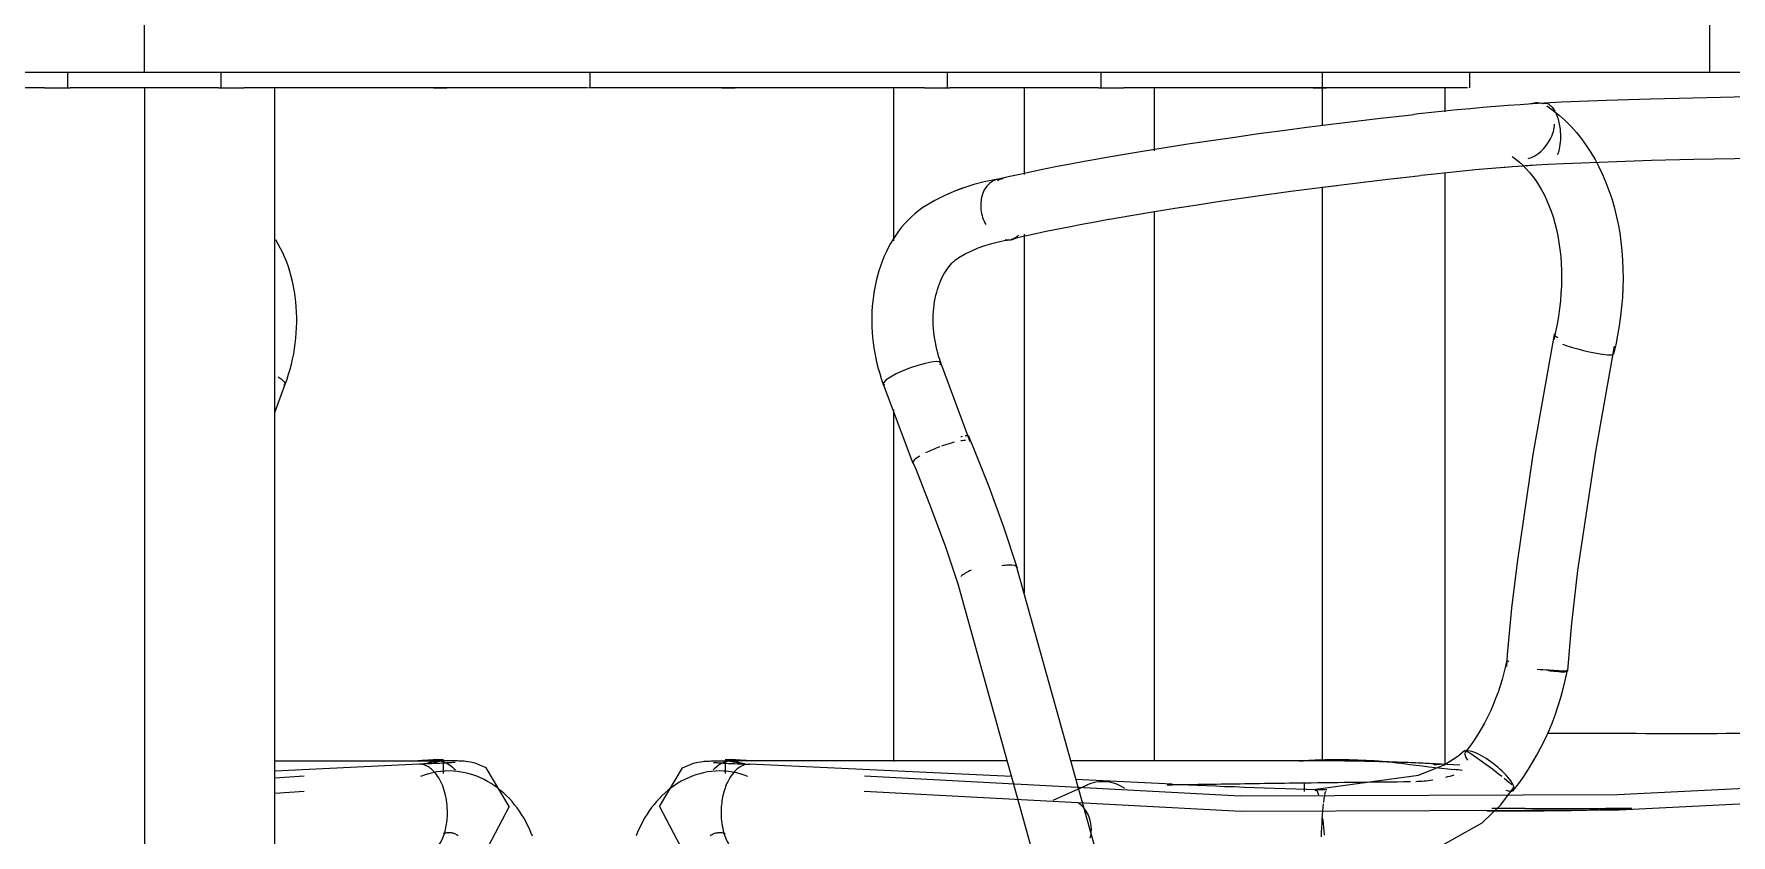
# Model space of a CAD drawing. Header units: inches. Extents: x 21386 to 98862, y -290 to 853.
# Drawn here: x 35793.45 to 35821.05, y 16.34 to 29.37 of the extents above; entities that cross this region are included whole.
import ezdxf

# ---------------------------------------------------------------- set-up
doc = ezdxf.new("R2010")
doc.units = ezdxf.units.IN
doc.header["$MEASUREMENT"] = 0
doc.layers.add('A-GLAZ-CWMG', color=51, linetype='Continuous', lineweight=13)
doc.layers.add('I-FURN', color=30, linetype='Continuous', lineweight=13)

# ---------------------------------------------------------------- blocks, each defined once
blk = doc.blocks.new('Falcon 7700 Series Pedestal Base - 36_ Square Top x 30_ - Wheelchair Height-460525-Building Section - East_West looking South')
at = {"layer": 'I-FURN', "color": 8, "lineweight": 9}
for p, q in [((-26197.888, 28.75), (-26197.888, 30)), ((-26172.432, 28.75), (-26172.432, 30)), ((-26197.888, 28.75), (-26223.344, 28.75)), ((-26199.138, 28.75), (-26199.138, 28.5)), ((-26172.432, 28.75), (-26197.888, 28.75)), ((-26196.638, 28.5), (-26196.638, 28.75)), ((-26190.638, 28.5), (-26190.638, 28.75)), ((-26199.51, 28.5), (-26202.589, 28.5)), ((-26199.51, 28.5), (-26199.096, 28.5)), ((-26196.681, 28.5), (-26199.096, 28.5)), ((-26197.888, 28.5), (-26197.888, 0.75)), ((-26196.681, 28.5), (-26196.267, 28.5)), ((-26193.187, 28.5), (-26196.267, 28.5)), ((-26195.767, 0.75), (-26195.767, 28.5)), ((-26193.187, 28.5), (-26192.971, 28.5)), ((-26192.971, 28.5), (-26193.187, 28.5)), ((-26190.681, 28.5), (-26192.971, 28.5))]:
    blk.add_line(p, q, dxfattribs=at)
blk = doc.blocks.new('HermanMiller_Collection_Air-Chair_SideChair_Arms - Arms-V155-Building Section - East_West looking South')
at = {"layer": 'I-FURN', "color": 8, "lineweight": 9}
for p, q in [((-26095.638, 27.021), (-26095.783, 27)), ((-26095.62, 26.014), (-26095.523, 26.027)), ((-26096.173, 22.742), (-26096.652, 24.026)), ((-26097.59, 23.678), (-26097.567, 23.661)), ((-26097.589, 23.677), (-26097.109, 22.392)), ((-26089.644, 0), (-26095.42, 20.719)), ((-26096.383, 20.451), (-26090.683, 0)), ((-26088.132, 17.711), (-26088.132, 17.721)), ((-26100.161, 17.565), (-26100.161, 17.347)), ((-26095.502, 17.296), (-26099.763, 17.496)), ((-26090.502, 17.552), (-26094.55, 17.551)), ((-26088.214, 17.48), (-26088.516, 17.496)), ((-26094.275, 17.157), (-26094.83, 16.908)), ((-26092.89, 17.173), (-26094.465, 17.247)), ((-26090.736, 17.053), (-26090.736, 17.195)), ((-26090.554, 17.091), (-26090.572, 17.066))]:
    blk.add_line(p, q, dxfattribs=at)
at = {"layer": 'I-FURN', "color": 8, "lineweight": 9, "flags": 128}
for points in [[(-26086.835, 28.251), (-26087.031, 28.238), (-26087.229, 28.224), (-26087.43, 28.209), (-26087.633, 28.193), (-26087.838, 28.176), (-26088.045, 28.158), (-26088.254, 28.139), (-26088.463, 28.118), (-26088.673, 28.097), (-26088.883, 28.075), (-26088.959, 28.066)], [(-26079.256, 28.25), (-26079.725, 28.28), (-26080.222, 28.306), (-26080.747, 28.326), (-26081.297, 28.34), (-26081.874, 28.35), (-26082.476, 28.353), (-26083.102, 28.352), (-26083.75, 28.345), (-26084.421, 28.332), (-26085.114, 28.314), (-26085.826, 28.291), (-26086.557, 28.263), (-26086.834, 28.251)], [(-26086.797, 28.206), (-26086.692, 28.13), (-26086.592, 28.048), (-26086.496, 27.961), (-26086.404, 27.868), (-26086.316, 27.77), (-26086.233, 27.667), (-26086.155, 27.559), (-26086.082, 27.447), (-26086.013, 27.331), (-26085.949, 27.211), (-26085.89, 27.088), (-26085.836, 26.961), (-26085.787, 26.83), (-26085.742, 26.697), (-26085.703, 26.561), (-26085.668, 26.422), (-26085.638, 26.281), (-26085.612, 26.138), (-26085.592, 25.993), (-26085.576, 25.845), (-26085.565, 25.697), (-26085.559, 25.547), (-26085.558, 25.395), (-26085.561, 25.243), (-26085.569, 25.09), (-26085.581, 24.936), (-26085.598, 24.782), (-26085.62, 24.628), (-26085.646, 24.474), (-26085.677, 24.32), (-26085.712, 24.167)], [(-26094.08, 27.348), (-26093.729, 27.409), (-26093.371, 27.468), (-26093.006, 27.527), (-26092.634, 27.585), (-26092.256, 27.642), (-26091.874, 27.698), (-26091.486, 27.753), (-26091.095, 27.806), (-26090.7, 27.858), (-26090.302, 27.909), (-26089.902, 27.958), (-26089.501, 28.005), (-26089.098, 28.051), (-26088.959, 28.066)], [(-26095.739, 27.012), (-26095.558, 27.054), (-26095.369, 27.096), (-26095.174, 27.138), (-26094.971, 27.18), (-26094.762, 27.222), (-26094.546, 27.263), (-26094.324, 27.304), (-26094.097, 27.345), (-26094.08, 27.348)], [(-26087.361, 27.38), (-26087.302, 27.337), (-26087.244, 27.29), (-26087.188, 27.239), (-26087.133, 27.183), (-26087.079, 27.123), (-26087.028, 27.059), (-26086.978, 26.991), (-26086.931, 26.918), (-26086.885, 26.842), (-26086.842, 26.761), (-26086.802, 26.676), (-26086.764, 26.587), (-26086.729, 26.495), (-26086.697, 26.399), (-26086.668, 26.299), (-26086.642, 26.196), (-26086.619, 26.091), (-26086.6, 25.982), (-26086.584, 25.87), (-26086.572, 25.756), (-26086.564, 25.64), (-26086.559, 25.521), (-26086.558, 25.401), (-26086.56, 25.279), (-26086.567, 25.156), (-26086.577, 25.032), (-26086.591, 24.907), (-26086.608, 24.781), (-26086.63, 24.655), (-26086.655, 24.529), (-26086.684, 24.402)], [(-26079.336, 27.253), (-26079.79, 27.283), (-26080.274, 27.307), (-26080.787, 27.327), (-26081.327, 27.341), (-26081.894, 27.35), (-26082.487, 27.353), (-26083.104, 27.352), (-26083.745, 27.344), (-26084.409, 27.332), (-26085.095, 27.314), (-26085.801, 27.291), (-26086.526, 27.263), (-26086.783, 27.252)], [(-26093.907, 26.363), (-26093.562, 26.423), (-26093.209, 26.482), (-26092.849, 26.54), (-26092.482, 26.597), (-26092.11, 26.653), (-26091.732, 26.708), (-26091.349, 26.762), (-26090.962, 26.815), (-26090.571, 26.867), (-26090.178, 26.917), (-26089.783, 26.965), (-26089.385, 27.012), (-26088.987, 27.057), (-26088.85, 27.072)], [(-26086.781, 27.252), (-26086.971, 27.24), (-26087.165, 27.226), (-26087.361, 27.212), (-26087.559, 27.196), (-26087.76, 27.179), (-26087.962, 27.162), (-26088.166, 27.143), (-26088.371, 27.123), (-26088.577, 27.102), (-26088.783, 27.08), (-26088.85, 27.072)], [(-26095.783, 27), (-26095.95, 26.968), (-26096.115, 26.926), (-26096.278, 26.874), (-26096.439, 26.814), (-26096.596, 26.744), (-26096.75, 26.666), (-26096.878, 26.592)], [(-26096.878, 26.592), (-26096.944, 26.55), (-26097.008, 26.504), (-26097.069, 26.455), (-26097.128, 26.402), (-26097.185, 26.348), (-26097.239, 26.29), (-26097.29, 26.23), (-26097.339, 26.167), (-26097.385, 26.102), (-26097.429, 26.036), (-26097.47, 25.967), (-26097.508, 25.896), (-26097.544, 25.824), (-26097.577, 25.75), (-26097.608, 25.675), (-26097.636, 25.598), (-26097.661, 25.52), (-26097.684, 25.441), (-26097.704, 25.361), (-26097.722, 25.28), (-26097.737, 25.197), (-26097.75, 25.115), (-26097.76, 25.031), (-26097.768, 24.947), (-26097.773, 24.863), (-26097.776, 24.778), (-26097.777, 24.693), (-26097.774, 24.607), (-26097.77, 24.522), (-26097.763, 24.437), (-26097.754, 24.352), (-26097.742, 24.267), (-26097.728, 24.182), (-26097.711, 24.098), (-26097.692, 24.015), (-26097.671, 23.932), (-26097.647, 23.85), (-26097.622, 23.768), (-26097.594, 23.688), (-26097.59, 23.678)], [(-26095.507, 26.039), (-26095.335, 26.079), (-26095.155, 26.119), (-26094.967, 26.16), (-26094.772, 26.2), (-26094.57, 26.24), (-26094.361, 26.281), (-26094.145, 26.321), (-26093.924, 26.36), (-26093.907, 26.363)], [(-26096.36, 25.737), (-26096.255, 25.796), (-26096.15, 25.849), (-26096.043, 25.895), (-26095.935, 25.935), (-26095.825, 25.969), (-26095.715, 25.996), (-26095.62, 26.014)], [(-26096.652, 24.025), (-26096.671, 24.078), (-26096.688, 24.132), (-26096.704, 24.186), (-26096.718, 24.242), (-26096.731, 24.298), (-26096.742, 24.354), (-26096.752, 24.411), (-26096.76, 24.468), (-26096.767, 24.525), (-26096.772, 24.582), (-26096.775, 24.639), (-26096.777, 24.696), (-26096.777, 24.752), (-26096.775, 24.808), (-26096.772, 24.863), (-26096.767, 24.917), (-26096.76, 24.971), (-26096.753, 25.023), (-26096.743, 25.074), (-26096.733, 25.124), (-26096.72, 25.173), (-26096.707, 25.22), (-26096.692, 25.266), (-26096.676, 25.31), (-26096.66, 25.352), (-26096.642, 25.393), (-26096.623, 25.431), (-26096.603, 25.468), (-26096.583, 25.502), (-26096.562, 25.535), (-26096.54, 25.565), (-26096.519, 25.594), (-26096.496, 25.62), (-26096.474, 25.644), (-26096.452, 25.666), (-26096.429, 25.686), (-26096.407, 25.704), (-26096.384, 25.721), (-26096.362, 25.735), (-26096.36, 25.737)], [(-26086.68, 24.486), (-26087.023, 22.535), (-26087.282, 20.78)], [(-26086.291, 20.647), (-26086.002, 22.582), (-26085.698, 24.299)], [(-26096.808, 24.038), (-26096.91, 24.016), (-26097.026, 23.984), (-26097.148, 23.942)], [(-26096.652, 24.025), (-26096.675, 24.042), (-26096.728, 24.046), (-26096.808, 24.038)], [(-26096.661, 23.995), (-26096.652, 24.024), (-26096.652, 24.025)], [(-26097.472, 23.793), (-26097.541, 23.747), (-26097.581, 23.708), (-26097.59, 23.679), (-26097.59, 23.678)], [(-26097.148, 23.942), (-26097.269, 23.894), (-26097.379, 23.844), (-26097.472, 23.793)], [(-26095.409, 20.698), (-26095.629, 21.355), (-26095.868, 22.009), (-26096.126, 22.66), (-26096.195, 22.826)], [(-26096.362, 20.394), (-26096.573, 21.025), (-26096.802, 21.653), (-26097.051, 22.279), (-26097.117, 22.438)], [(-26087.282, 20.78), (-26087.371, 20.034), (-26087.44, 19.284), (-26087.454, 19.086)], [(-26086.457, 19.017), (-26086.396, 19.739), (-26086.315, 20.458), (-26086.291, 20.647)], [(-26087.449, 19.197), (-26087.471, 19.09), (-26087.496, 18.983), (-26087.524, 18.877), (-26087.556, 18.771), (-26087.591, 18.667), (-26087.63, 18.563), (-26087.671, 18.461), (-26087.715, 18.361), (-26087.763, 18.262), (-26087.813, 18.166), (-26087.866, 18.071), (-26087.922, 17.979), (-26087.98, 17.889), (-26088.041, 17.802), (-26088.104, 17.718), (-26088.122, 17.694)], [(-26087.337, 17.075), (-26087.254, 17.185), (-26087.173, 17.298), (-26087.096, 17.414), (-26087.023, 17.533), (-26086.953, 17.655), (-26086.887, 17.779), (-26086.825, 17.905), (-26086.766, 18.033), (-26086.712, 18.164), (-26086.662, 18.296), (-26086.616, 18.429), (-26086.574, 18.565), (-26086.536, 18.701), (-26086.503, 18.838), (-26086.474, 18.976), (-26086.466, 19.015)], [(-26090.554, 17.091), (-26088.885, 17.316), (-26088.467, 17.486), (-26088.244, 17.627), (-26088.134, 17.72)], [(-26088.132, 17.721), (-26088.105, 17.711), (-26088.052, 17.681), (-26087.979, 17.633), (-26087.888, 17.57), (-26087.787, 17.498), (-26087.682, 17.42)], [(-26101.228, 16.809), (-26100.855, 17.439), (-26100.677, 17.514), (-26100.602, 17.532), (-26100.558, 17.538), (-26100.526, 17.542), (-26100.5, 17.544), (-26100.477, 17.546), (-26100.454, 17.547), (-26100.432, 17.548), (-26100.409, 17.549), (-26100.385, 17.55), (-26100.36, 17.55), (-26100.334, 17.551), (-26100.306, 17.551), (-26100.278, 17.552), (-26100.248, 17.552), (-26100.217, 17.552), (-26100.184, 17.552), (-26100.15, 17.552), (-26100.115, 17.552), (-26100.079, 17.552), (-26100.055, 17.552)], [(-26100.351, 17.526), (-26100.348, 17.526), (-26100.341, 17.526), (-26100.331, 17.525), (-26100.318, 17.523), (-26100.302, 17.522), (-26100.284, 17.521), (-26100.264, 17.52), (-26100.242, 17.518), (-26100.218, 17.517), (-26100.192, 17.515), (-26100.164, 17.514), (-26100.135, 17.512), (-26100.104, 17.51), (-26100.071, 17.509), (-26100.038, 17.507), (-26100.002, 17.506), (-26099.966, 17.504), (-26099.928, 17.502), (-26099.889, 17.501), (-26099.849, 17.499), (-26099.809, 17.498), (-26099.767, 17.496), (-26099.766, 17.496)], [(-26095.573, 17.551), (-26097.933, 17.55), (-26100.056, 17.552)], [(-26088.504, 17.495), (-26088.529, 17.497), (-26088.555, 17.498), (-26088.582, 17.5), (-26088.611, 17.502), (-26088.641, 17.504), (-26088.673, 17.505), (-26088.706, 17.507), (-26088.74, 17.509), (-26088.775, 17.511), (-26088.811, 17.512), (-26088.849, 17.514), (-26088.888, 17.516), (-26088.927, 17.518), (-26088.968, 17.519), (-26089.01, 17.521), (-26089.053, 17.523), (-26089.096, 17.524), (-26089.141, 17.526), (-26089.186, 17.527), (-26089.232, 17.529), (-26089.278, 17.53), (-26089.325, 17.532), (-26089.372, 17.533), (-26089.42, 17.535), (-26089.468, 17.536), (-26089.516, 17.537), (-26089.564, 17.539), (-26089.612, 17.54), (-26089.661, 17.541), (-26089.709, 17.542), (-26089.758, 17.543), (-26089.806, 17.544), (-26089.853, 17.545), (-26089.901, 17.546), (-26089.948, 17.547), (-26089.994, 17.548), (-26090.04, 17.548), (-26090.085, 17.549), (-26090.13, 17.55), (-26090.173, 17.55), (-26090.216, 17.551), (-26090.258, 17.551), (-26090.299, 17.552), (-26090.339, 17.552), (-26090.378, 17.552), (-26090.416, 17.552), (-26090.453, 17.552), (-26090.488, 17.552), (-26090.502, 17.552)], [(-26087.682, 17.42), (-26087.581, 17.342), (-26087.531, 17.302)], [(-26100.184, 17.385), (-26100.25, 17.387), (-26100.315, 17.385), (-26100.381, 17.38), (-26100.446, 17.371), (-26100.51, 17.359), (-26100.573, 17.343), (-26100.636, 17.325), (-26100.698, 17.303), (-26100.758, 17.278), (-26100.817, 17.25), (-26100.874, 17.22), (-26100.93, 17.187), (-26100.984, 17.152), (-26101.037, 17.114), (-26101.088, 17.074), (-26101.137, 17.031), (-26101.185, 16.987), (-26101.23, 16.941), (-26101.274, 16.893), (-26101.316, 16.843), (-26101.356, 16.791), (-26101.394, 16.738), (-26101.43, 16.684), (-26101.464, 16.628), (-26101.497, 16.571), (-26101.527, 16.513), (-26101.556, 16.453), (-26101.583, 16.393), (-26101.607, 16.332)], [(-26099.791, 17.298), (-26099.852, 17.321), (-26099.914, 17.34), (-26099.978, 17.356), (-26100.042, 17.369), (-26100.107, 17.378), (-26100.172, 17.384), (-26100.184, 17.385)], [(-26097.894, 17.307), (-26091.78, 16.983), (-26085.647, 17.005), (-26081.83, 17.193)], [(-26092.89, 17.173), (-26092.758, 17.167), (-26092.621, 17.161), (-26092.48, 17.155), (-26092.334, 17.149), (-26092.185, 17.143), (-26092.032, 17.137), (-26091.875, 17.132), (-26091.716, 17.126), (-26091.553, 17.12), (-26091.388, 17.115), (-26091.221, 17.109), (-26091.052, 17.104), (-26090.88, 17.098), (-26090.708, 17.093), (-26090.534, 17.088), (-26090.374, 17.084)], [(-26090.423, 15.597), (-26088.834, 15.991), (-26087.851, 16.544), (-26087.549, 16.833), (-26087.334, 17.12)], [(-26087.491, 17.27), (-26087.417, 17.207), (-26087.365, 17.159)], [(-26097.898, 17.056), (-26091.77, 16.732), (-26085.622, 16.755), (-26081.829, 16.943)], [(-26090.506, 16.991), (-26090.531, 17.066), (-26090.554, 17.091)], [(-26101.228, 16.809), (-26100.886, 16.16)], [(-26090.411, 16.344), (-26090.43, 16.537), (-26090.44, 16.616)], [(-26100.403, 16.337), (-26100.387, 16.347), (-26100.372, 16.355), (-26100.356, 16.362), (-26100.342, 16.368), (-26100.327, 16.373), (-26100.314, 16.378), (-26100.3, 16.381), (-26100.287, 16.383), (-26100.274, 16.385), (-26100.262, 16.386), (-26100.25, 16.387), (-26100.238, 16.386), (-26100.237, 16.386)], [(-26100.237, 16.386), (-26100.225, 16.385), (-26100.212, 16.384), (-26100.2, 16.381), (-26100.188, 16.378), (-26100.175, 16.375), (-26100.162, 16.37), (-26100.16, 16.369)]]:
    blk.add_lwpolyline(points, dxfattribs=at)
at = {"layer": 'I-FURN', "color": 8, "lineweight": 9}
for centre, major_axis, ratio, start_param, end_param in [((-26087.079, 27.793), (0.282, 0.413), 0.716528, 0.185746, 0.709345), ((-26087.079, 27.793), (0.282, 0.413), 0.716528, 4.898135, 5.421734), ((-26087.079, 27.793), (0.282, 0.413), 0.716528, 3.850938, 4.898135), ((-26095.623, 26.525), (-0.116, 0.486), 0.74611, 0, 1.405643), ((-26095.581, 26.524), (-0.057, 0.497), 0.711436, 0.034696, 0.296495), ((-26095.581, 26.524), (-0.057, 0.497), 0.711436, 0, 0.034696), ((-26095.623, 26.525), (-0.116, 0.486), 0.74611, 1.405643, 1.929241), ((-26095.581, 26.524), (-0.057, 0.497), 0.711436, 2.914489, 3.176288), ((-26095.581, 26.524), (-0.057, 0.497), 0.711436, 3.176288, 3.438088), ((-26095.623, 26.525), (-0.116, 0.486), 0.74611, 3.238238, 3.500038), ((-26086.189, 24.392), (-0.491, 0.093), 0.137076, 0.008955, 0.532553), ((-26086.189, 24.392), (-0.491, 0.093), 0.137076, 6.030341, 6.283185), ((-26086.198, 24.285), (-0.486, 0.118), 0.11091, 0.809563, 2.380359), ((-26086.198, 24.285), (-0.486, 0.118), 0.11091, 2.380359, 2.903958), ((-26086.198, 24.285), (-0.486, 0.118), 0.11091, 3.141593, 3.165757), ((-26096.641, 22.567), (0.468, 0.175), 0.191458, 1.558762, 2.082361), ((-26096.641, 22.567), (0.468, 0.175), 0.191458, 1.035163, 1.500905), ((-26096.656, 22.632), (0.461, 0.194), 0.144221, 0.643269, 0.722738), ((-26096.641, 22.567), (0.468, 0.175), 0.191458, 0.511565, 0.773364), ((-26096.656, 22.632), (0.461, 0.194), 0.144221, 6.220526, 6.744124), ((-26096.641, 22.567), (0.468, 0.175), 0.191458, 2.34416, 3.141593), ((-26095.885, 20.546), (0.476, 0.152), 0.239355, 0.740351, 1.000511), ((-26095.885, 20.546), (0.476, 0.152), 0.239355, 6.237561, 7.02296), ((-26095.901, 20.585), (0.482, 0.134), 0.301377, 2.306833, 2.568633), ((-26095.901, 20.585), (0.482, 0.134), 0.301377, 2.051225, 2.306833), ((-26086.958, 19.106), (-0.492, 0.091), 0.107353, 6.170071, 6.69367), ((-26086.956, 19.052), (-0.499, 0.035), 0.020295, 1.570393, 2.355791), ((-26086.958, 19.106), (-0.492, 0.091), 0.107353, 1.981281, 2.24308), ((-26086.958, 19.106), (-0.492, 0.091), 0.107353, 2.24308, 3.290278), ((-26086.956, 19.052), (-0.499, 0.035), 0.020295, 2.355791, 3.141189), ((-26086.956, 19.052), (-0.499, 0.035), 0.020295, 3.141593, 3.402989), ((-26087.73, 17.385), (-0.393, 0.31), 0.26753, 5.651962, 6.960959), ((-26087.73, 17.385), (-0.393, 0.31), 0.26753, 4.081166, 5.651962), ((-26083.757, 101.858), (0, 84.692), 0.707107, 3.05175, 3.065619), ((-26094.015, 16.463), (-0.021, 0.75), 0.90616, 6.224803, 6.748402), ((-26094.015, 16.463), (-0.021, 0.75), 0.90616, 5.701205, 6.224803), ((-26087.73, 17.385), (-0.393, 0.31), 0.26753, 2.51037, 4.081166), ((-26094.657, 16.444), (-0.014, 0.5), 0.90616, 4.654007, 5.701205), ((-26090.395, 16.334), (0.02, 0.75), 0.096081, 0.810193, 1.595591), ((-26090.395, 16.334), (0.02, 0.75), 0.096081, 0.286594, 0.768007), ((-26094.657, 16.444), (-0.014, 0.5), 0.90616, 4.392208, 4.654007)]:
    blk.add_ellipse(centre, major_axis=major_axis, ratio=ratio, start_param=start_param, end_param=end_param, dxfattribs=at)
for points, knots in [([(-26086.863, 28.245), (-26086.838, 28.254), (-26086.785, 28.251), (-26086.7, 28.185), (-26086.622, 28.042), (-26086.59, 27.899), (-26086.582, 27.825)], [-1, -1, -1, -1, -0.785714, -0.571429, -0.285714, 0, 0, 0, 0]), ([(-26086.582, 27.825), (-26086.576, 27.77), (-26086.572, 27.656), (-26086.591, 27.514), (-26086.614, 27.438), (-26086.625, 27.411)], [-1, -1, -1, -1, -0.7857143, -0.5714286, -0.4285714, -0.4285714, -0.4285714, -0.4285714]), ([(-26086.792, 18.003), (-26086.011, 18), (-26084.43, 17.997), (-26082.895, 18.001), (-26082.117, 18.004)], [-0.9089628, -0.9089628, -0.9089628, -0.9089628, -0.5, -0.0731199, -0.0731199, -0.0731199, -0.0731199]), ([(-26099.777, 17.496), (-26099.839, 17.495), (-26099.968, 17.444), (-26100.116, 17.246), (-26100.203, 16.995), (-26100.224, 16.826), (-26100.226, 16.742)], [0, 0, 0, 0, 0.285714, 0.571429, 0.785714, 1, 1, 1, 1]), ([(-26089.13, 17.508), (-26089.26, 17.525), (-26089.588, 17.553), (-26090.095, 17.571), (-26090.499, 17.566), (-26090.684, 17.555), (-26090.76, 17.548)], [-1, -1, -1, -1, -0.7, -0.4, -0.2, 0, 0, 0, 0]), ([(-26092.972, 17.162), (-26092.855, 17.164), (-26092.549, 17.169), (-26092.025, 17.177), (-26091.395, 17.186), (-26090.957, 17.192), (-26090.736, 17.195)], [-0.9122223, -0.9122223, -0.9122223, -0.9122223, -0.75, -0.5, -0.25, 0, 0, 0, 0]), ([(-26090.736, 17.195), (-26090.451, 17.198), (-26089.878, 17.205), (-26089.301, 17.212), (-26089.015, 17.215)], [-1, -1, -1, -1, -0.5, -0.0039032, -0.0039032, -0.0039032, -0.0039032]), ([(-26100.226, 16.742), (-26100.229, 16.629), (-26100.204, 16.404), (-26100.095, 16.158), (-26099.955, 16.023), (-26099.861, 15.997), (-26099.814, 15.997)], [0, 0, 0, 0, 0.285714, 0.571429, 0.785714, 1, 1, 1, 1]), ([(-26086.484, 16.739), (-26086.801, 16.735), (-26087.229, 16.732), (-26087.657, 16.733), (-26087.768, 16.733)], [-1, -1, -1, -1, -0.5, -0.3259652, -0.3259652, -0.3259652, -0.3259652])]:
    blk.add_open_spline(points, degree=3, knots=knots, dxfattribs=at)
for points in [[(-26100.356, 17.405), (-26100.311, 17.455), (-26100.208, 17.532), (-26100.095, 17.555), (-26100.039, 17.552)], [(-26099.745, 17.55), (-26099.842, 17.557), (-26100.009, 17.568), (-26100.154, 17.572), (-26100.175, 17.562), (-26100.071, 17.541), (-26099.927, 17.521), (-26099.84, 17.51)], [(-26100.039, 17.552), (-26100.001, 17.55), (-26099.964, 17.541), (-26099.927, 17.527)], [(-26090.76, 17.548), (-26090.781, 17.546), (-26090.802, 17.545), (-26090.823, 17.543)], [(-26088.54, 17.496), (-26088.571, 17.497), (-26088.602, 17.494), (-26088.633, 17.489)], [(-26088.172, 17.396), (-26088.216, 17.401), (-26088.259, 17.405), (-26088.303, 17.41)], [(-26088.928, 17.218), (-26088.836, 17.222), (-26088.744, 17.228), (-26088.654, 17.241)], [(-26088.44, 17.286), (-26088.394, 17.297), (-26088.348, 17.311), (-26088.302, 17.326)], [(-26087.693, 16.784), (-26087.623, 16.785), (-26087.559, 16.784), (-26087.505, 16.784)], [(-26087.505, 16.784), (-26087.187, 16.779), (-26086.552, 16.774), (-26085.917, 16.779), (-26085.6, 16.783)], [(-26085.6, 16.783), (-26085.549, 16.784), (-26085.464, 16.784), (-26085.406, 16.782), (-26085.426, 16.777), (-26085.52, 16.771), (-26085.676, 16.763), (-26085.877, 16.755), (-26086.097, 16.748), (-26086.311, 16.742), (-26086.432, 16.74), (-26086.484, 16.739)]]:
    blk.add_open_spline(points, degree=3, dxfattribs=at)
blk = doc.blocks.new('HermanMiller_Collection_Air-Chair_SideChair_Arms - Arms-V157-Building Section - East_West looking South')
at = {"layer": 'I-FURN', "color": 8, "lineweight": 9}
for p, q in [((-26088.577, 27.102), (-26088.783, 27.08)), ((-26087.003, 27.238), (-26087.147, 27.228)), ((-26095.638, 27.021), (-26095.783, 27)), ((-26093.907, 26.363), (-26093.562, 26.423)), ((-26086.63, 24.655), (-26086.655, 24.529)), ((-26096.675, 24.042), (-26096.652, 24.025)), ((-26096.173, 22.742), (-26096.652, 24.025)), ((-26097.59, 23.678), (-26097.109, 22.392)), ((-26097.567, 23.661), (-26097.59, 23.678)), ((-26088.132, 17.721), (-26088.132, 17.711)), ((-26088.105, 17.711), (-26088.132, 17.721)), ((-26100.161, 17.563), (-26100.161, 17.459)), ((-26095.573, 17.551), (-26097.891, 17.55)), ((-26092.841, 17.552), (-26094.55, 17.551))]:
    blk.add_line(p, q, dxfattribs=at)
at = {"layer": 'I-FURN', "color": 8, "lineweight": 9, "flags": 128}
for points in [[(-26086.835, 28.251), (-26087.031, 28.238), (-26087.229, 28.224), (-26087.43, 28.209), (-26087.633, 28.193), (-26087.838, 28.176), (-26088.045, 28.158), (-26088.254, 28.139), (-26088.463, 28.118), (-26088.673, 28.097), (-26088.883, 28.075)], [(-26079.257, 28.25), (-26079.725, 28.28), (-26080.222, 28.306), (-26080.747, 28.326), (-26081.297, 28.34), (-26081.874, 28.35), (-26082.476, 28.353), (-26083.102, 28.352), (-26083.75, 28.345), (-26084.421, 28.332), (-26085.114, 28.314), (-26085.826, 28.291), (-26086.557, 28.263), (-26086.834, 28.251)], [(-26094.08, 27.348), (-26093.729, 27.409), (-26093.371, 27.468), (-26093.006, 27.527), (-26092.634, 27.585), (-26092.256, 27.642), (-26091.874, 27.698), (-26091.486, 27.753), (-26091.095, 27.806), (-26090.7, 27.858), (-26090.302, 27.909), (-26089.902, 27.958), (-26089.501, 28.005), (-26089.098, 28.051), (-26088.959, 28.066)], [(-26095.739, 27.012), (-26095.558, 27.054), (-26095.369, 27.096), (-26095.174, 27.138), (-26094.971, 27.18), (-26094.762, 27.222), (-26094.546, 27.263), (-26094.324, 27.304), (-26094.097, 27.345), (-26094.08, 27.348)], [(-26089.275, 27.025), (-26088.987, 27.057), (-26088.85, 27.072)], [(-26087.559, 27.196), (-26087.76, 27.179), (-26087.962, 27.162), (-26088.166, 27.143)], [(-26087.183, 27.225), (-26087.361, 27.212), (-26087.533, 27.198)], [(-26096.306, 26.864), (-26096.439, 26.814), (-26096.596, 26.744), (-26096.75, 26.666), (-26096.878, 26.592)], [(-26095.783, 27), (-26095.95, 26.968), (-26096.115, 26.926), (-26096.278, 26.874)], [(-26090.962, 26.815), (-26090.571, 26.867), (-26090.212, 26.912)], [(-26086.978, 26.991), (-26086.931, 26.918), (-26086.885, 26.842)], [(-26097.008, 26.504), (-26097.069, 26.455), (-26097.128, 26.402), (-26097.185, 26.348), (-26097.239, 26.29), (-26097.29, 26.23), (-26097.339, 26.167), (-26097.385, 26.102), (-26097.429, 26.036), (-26097.47, 25.967), (-26097.508, 25.896), (-26097.544, 25.824), (-26097.577, 25.75), (-26097.608, 25.675), (-26097.636, 25.598), (-26097.661, 25.52), (-26097.684, 25.441), (-26097.704, 25.361), (-26097.722, 25.28), (-26097.737, 25.197), (-26097.75, 25.115), (-26097.76, 25.031), (-26097.768, 24.947), (-26097.773, 24.863), (-26097.776, 24.778), (-26097.777, 24.693), (-26097.774, 24.607), (-26097.77, 24.522), (-26097.763, 24.437), (-26097.754, 24.352), (-26097.742, 24.267), (-26097.728, 24.182), (-26097.711, 24.098), (-26097.692, 24.015), (-26097.671, 23.932), (-26097.647, 23.85), (-26097.622, 23.768), (-26097.594, 23.688), (-26097.59, 23.678)], [(-26092.764, 26.553), (-26092.482, 26.597), (-26092.11, 26.653), (-26091.92, 26.681)], [(-26095.443, 26.054), (-26095.335, 26.079), (-26095.155, 26.119), (-26094.967, 26.16), (-26094.772, 26.2), (-26094.57, 26.24), (-26094.361, 26.281), (-26094.145, 26.321), (-26093.924, 26.36)], [(-26086.668, 26.299), (-26086.642, 26.196), (-26086.619, 26.091), (-26086.6, 25.982), (-26086.584, 25.87), (-26086.572, 25.756), (-26086.564, 25.64), (-26086.559, 25.521), (-26086.558, 25.401), (-26086.56, 25.279), (-26086.567, 25.156), (-26086.577, 25.032)], [(-26096.652, 24.025), (-26096.671, 24.078), (-26096.688, 24.132), (-26096.704, 24.186), (-26096.718, 24.242), (-26096.731, 24.298), (-26096.742, 24.354), (-26096.752, 24.411), (-26096.76, 24.468), (-26096.767, 24.525), (-26096.772, 24.582), (-26096.775, 24.639), (-26096.777, 24.696), (-26096.777, 24.752), (-26096.775, 24.808), (-26096.772, 24.863), (-26096.767, 24.917), (-26096.76, 24.971), (-26096.753, 25.023), (-26096.743, 25.074), (-26096.733, 25.124), (-26096.72, 25.173), (-26096.707, 25.22), (-26096.692, 25.266), (-26096.676, 25.31), (-26096.66, 25.352), (-26096.642, 25.393), (-26096.623, 25.431), (-26096.603, 25.468), (-26096.583, 25.502), (-26096.562, 25.535), (-26096.54, 25.565), (-26096.519, 25.594), (-26096.496, 25.62), (-26096.474, 25.644), (-26096.452, 25.666), (-26096.429, 25.686), (-26096.407, 25.704), (-26096.384, 25.721), (-26096.362, 25.735)], [(-26086.68, 24.486), (-26087.023, 22.535), (-26087.282, 20.78)], [(-26096.652, 24.025), (-26096.652, 24.024), (-26096.661, 23.995)], [(-26097.59, 23.678), (-26097.59, 23.679), (-26097.581, 23.708)], [(-26095.409, 20.698), (-26095.629, 21.355), (-26095.868, 22.009), (-26096.126, 22.66), (-26096.195, 22.826)], [(-26087.282, 20.78), (-26087.371, 20.034), (-26087.44, 19.284), (-26087.454, 19.086)], [(-26087.449, 19.197), (-26087.471, 19.09), (-26087.496, 18.983), (-26087.524, 18.877), (-26087.533, 18.848)], [(-26087.556, 18.771), (-26087.591, 18.667), (-26087.63, 18.563), (-26087.671, 18.461), (-26087.715, 18.361), (-26087.763, 18.262), (-26087.813, 18.166), (-26087.866, 18.071), (-26087.922, 17.979), (-26087.98, 17.889), (-26088.041, 17.802), (-26088.104, 17.718), (-26088.122, 17.694)], [(-26088.458, 17.492), (-26088.244, 17.627), (-26088.134, 17.72)], [(-26101.228, 16.809), (-26100.855, 17.439), (-26100.677, 17.514), (-26100.602, 17.532), (-26100.558, 17.538), (-26100.526, 17.542), (-26100.5, 17.544), (-26100.477, 17.546), (-26100.454, 17.547), (-26100.432, 17.548), (-26100.409, 17.549), (-26100.385, 17.55), (-26100.36, 17.55), (-26100.334, 17.551), (-26100.306, 17.551), (-26100.278, 17.552), (-26100.248, 17.552), (-26100.217, 17.552), (-26100.184, 17.552), (-26100.15, 17.552), (-26100.115, 17.552), (-26100.105, 17.552)], [(-26100.351, 17.526), (-26100.348, 17.526), (-26100.341, 17.526), (-26100.331, 17.525), (-26100.318, 17.523), (-26100.302, 17.522), (-26100.284, 17.521), (-26100.264, 17.52), (-26100.242, 17.518)], [(-26088.555, 17.498), (-26088.583, 17.5), (-26088.611, 17.502), (-26088.642, 17.504), (-26088.673, 17.505), (-26088.706, 17.507), (-26088.74, 17.509), (-26088.775, 17.511), (-26088.811, 17.512), (-26088.849, 17.514), (-26088.888, 17.516), (-26088.928, 17.518), (-26088.968, 17.519), (-26089.01, 17.521), (-26089.053, 17.523), (-26089.097, 17.524), (-26089.141, 17.526), (-26089.186, 17.527), (-26089.232, 17.529), (-26089.278, 17.53), (-26089.325, 17.532), (-26089.372, 17.533), (-26089.42, 17.535), (-26089.468, 17.536), (-26089.516, 17.537), (-26089.564, 17.539), (-26089.613, 17.54), (-26089.661, 17.541), (-26089.709, 17.542), (-26089.758, 17.543), (-26089.806, 17.544), (-26089.853, 17.545), (-26089.901, 17.546), (-26089.948, 17.547)], [(-26101.088, 17.074), (-26101.137, 17.031), (-26101.185, 16.987), (-26101.23, 16.941), (-26101.274, 16.893), (-26101.316, 16.843), (-26101.356, 16.791), (-26101.394, 16.738), (-26101.43, 16.684), (-26101.464, 16.628), (-26101.497, 16.571), (-26101.527, 16.513), (-26101.556, 16.453), (-26101.583, 16.393), (-26101.607, 16.332)], [(-26101.126, 16.615), (-26100.886, 16.16)]]:
    blk.add_lwpolyline(points, dxfattribs=at)
at = {"layer": 'I-FURN', "color": 8, "lineweight": 9}
for centre, major_axis, ratio, start_param, end_param in [((-26087.079, 27.793), (0.282, 0.413), 0.716528, 0.447546, 0.709345), ((-26095.623, 26.525), (-0.116, 0.486), 0.74611, 0, 0.096646), ((-26095.581, 26.524), (-0.057, 0.497), 0.711436, 3.176288, 3.438088), ((-26086.189, 24.392), (-0.491, 0.093), 0.137076, 6.030341, 6.283185), ((-26096.656, 22.632), (0.461, 0.194), 0.144221, 6.220526, 6.482325), ((-26096.641, 22.567), (0.468, 0.175), 0.191458, 3.129558, 3.141593), ((-26087.73, 17.385), (-0.393, 0.31), 0.26753, 0.154175, 0.415975)]:
    blk.add_ellipse(centre, major_axis=major_axis, ratio=ratio, start_param=start_param, end_param=end_param, dxfattribs=at)
for points in [[(-26086.835, 28.251), (-26086.835, 28.251), (-26086.834, 28.251), (-26086.834, 28.251)], [(-26090.487, 17.566), (-26090.383, 17.569), (-26090.153, 17.572), (-26089.779, 17.562), (-26089.419, 17.541), (-26089.216, 17.521), (-26089.13, 17.51)], [(-26088.63, 17.489), (-26088.6, 17.494), (-26088.57, 17.496), (-26088.54, 17.496)]]:
    blk.add_open_spline(points, degree=3, dxfattribs=at)
blk.add_open_spline([(-26100.154, 17.558), (-26100.168, 17.563), (-26100.153, 17.57), (-26100.023, 17.567), (-26099.876, 17.557), (-26099.808, 17.552)], degree=3, knots=[-0.6, -0.6, -0.6, -0.6, -0.4, -0.2, -0.0471349, -0.0471349, -0.0471349, -0.0471349], dxfattribs=at)
blk = doc.blocks.new('Falcon 7700 Series Pedestal Base - 36_ Square Top x 30_ - Wheelchair Height-V162-Building Section - East_West looking South')
at = {"layer": 'I-FURN', "color": 8, "lineweight": 9}
for p, q in [((-26096.547, 28.75), (-26096.547, 28.5)), ((-26094.047, 28.5), (-26094.047, 28.75)), ((-26088.047, 28.5), (-26088.047, 28.75)), ((-26069.841, 28.75), (-26084.15, 28.75)), ((-26100.215, 28.5), (-26102.38, 28.5)), ((-26100.215, 28.5), (-26099.998, 28.5)), ((-26099.998, 28.5), (-26100.215, 28.5)), ((-26096.919, 28.5), (-26099.998, 28.5)), ((-26097.419, 26.011), (-26097.419, 28.5)), ((-26096.919, 28.5), (-26096.505, 28.5)), ((-26094.09, 28.5), (-26096.505, 28.5)), ((-26095.297, 28.5), (-26095.297, 27.091)), ((-26094.09, 28.5), (-26093.676, 28.5)), ((-26090.596, 28.5), (-26093.676, 28.5)), ((-26093.176, 27.476), (-26093.176, 28.5)), ((-26090.596, 28.5), (-26090.38, 28.5)), ((-26090.38, 28.5), (-26090.596, 28.5)), ((-26088.09, 28.5), (-26090.38, 28.5)), ((-26093.176, 17.548), (-26093.176, 26.484)), ((-26095.297, 26.118), (-26095.297, 20.278)), ((-26097.419, 17.542), (-26097.419, 23.264))]:
    blk.add_line(p, q, dxfattribs=at)
blk = doc.blocks.new('HermanMiller_Collection_Air-Chair_SideChair_Arms - Arms-V164-Building Section - East_West looking South')
at = {"layer": 'I-FURN', "color": 8, "lineweight": 9}
for p, q in [((-26107.484, 23.219), (-26107.313, 23.678)), ((-26107.336, 23.661), (-26107.313, 23.678)), ((-26105.139, 17.496), (-26107.484, 17.386)), ((-26104.742, 17.347), (-26104.742, 17.565)), ((-26107.484, 17.277), (-26107.009, 17.307)), ((-26107.484, 17.026), (-26107.005, 17.056))]:
    blk.add_line(p, q, dxfattribs=at)
at = {"layer": 'I-FURN', "color": 8, "lineweight": 9, "flags": 128}
for points in [[(-26107.313, 23.678), (-26107.285, 23.758), (-26107.259, 23.839), (-26107.235, 23.921), (-26107.213, 24.004), (-26107.194, 24.087), (-26107.177, 24.171), (-26107.163, 24.256), (-26107.151, 24.341), (-26107.141, 24.426), (-26107.134, 24.511), (-26107.129, 24.596), (-26107.126, 24.682), (-26107.126, 24.767), (-26107.129, 24.852), (-26107.134, 24.936), (-26107.141, 25.02), (-26107.151, 25.104), (-26107.164, 25.187), (-26107.179, 25.269), (-26107.196, 25.35), (-26107.216, 25.431), (-26107.239, 25.51), (-26107.264, 25.588), (-26107.291, 25.665), (-26107.322, 25.741), (-26107.355, 25.815), (-26107.39, 25.887), (-26107.428, 25.958), (-26107.469, 26.027)], [(-26107.313, 23.678), (-26107.313, 23.679), (-26107.322, 23.708), (-26107.362, 23.747), (-26107.431, 23.793)], [(-26107.484, 17.55), (-26106.97, 17.55), (-26104.847, 17.552)], [(-26104.552, 17.526), (-26104.555, 17.526), (-26104.561, 17.526), (-26104.572, 17.525), (-26104.585, 17.523), (-26104.6, 17.522), (-26104.618, 17.521), (-26104.639, 17.52), (-26104.661, 17.518), (-26104.685, 17.517), (-26104.711, 17.515), (-26104.739, 17.514), (-26104.768, 17.512), (-26104.799, 17.51), (-26104.831, 17.509), (-26104.865, 17.507), (-26104.9, 17.506), (-26104.937, 17.504), (-26104.975, 17.502), (-26105.013, 17.501), (-26105.053, 17.499), (-26105.094, 17.498), (-26105.136, 17.496), (-26105.137, 17.496)], [(-26103.675, 16.809), (-26104.048, 17.439), (-26104.226, 17.514), (-26104.301, 17.532), (-26104.345, 17.538), (-26104.376, 17.542), (-26104.402, 17.544), (-26104.426, 17.546), (-26104.448, 17.547), (-26104.471, 17.548), (-26104.494, 17.549), (-26104.518, 17.55), (-26104.543, 17.55), (-26104.569, 17.551), (-26104.596, 17.551), (-26104.625, 17.552), (-26104.655, 17.552), (-26104.686, 17.552), (-26104.719, 17.552), (-26104.752, 17.552), (-26104.788, 17.552), (-26104.824, 17.552), (-26104.848, 17.552)], [(-26104.719, 17.385), (-26104.784, 17.38), (-26104.849, 17.371), (-26104.913, 17.359), (-26104.977, 17.343), (-26105.04, 17.325), (-26105.101, 17.303), (-26105.112, 17.298)], [(-26103.293, 16.326), (-26103.318, 16.388), (-26103.344, 16.448), (-26103.373, 16.508), (-26103.403, 16.566), (-26103.435, 16.623), (-26103.47, 16.679), (-26103.506, 16.734), (-26103.544, 16.787), (-26103.584, 16.838), (-26103.625, 16.888), (-26103.669, 16.937), (-26103.714, 16.983), (-26103.762, 17.028), (-26103.811, 17.07), (-26103.861, 17.11), (-26103.914, 17.148), (-26103.968, 17.184), (-26104.024, 17.217), (-26104.081, 17.248), (-26104.14, 17.276), (-26104.2, 17.301), (-26104.261, 17.323), (-26104.324, 17.342), (-26104.387, 17.357), (-26104.452, 17.37), (-26104.517, 17.379), (-26104.582, 17.385), (-26104.647, 17.387), (-26104.713, 17.385), (-26104.719, 17.385)], [(-26103.675, 16.809), (-26104.016, 16.16)], [(-26104.743, 16.369), (-26104.73, 16.374), (-26104.717, 16.378), (-26104.705, 16.381), (-26104.692, 16.383), (-26104.68, 16.385), (-26104.668, 16.386), (-26104.666, 16.386)], [(-26104.666, 16.386), (-26104.654, 16.387), (-26104.642, 16.386), (-26104.629, 16.385), (-26104.617, 16.384), (-26104.604, 16.381), (-26104.59, 16.378), (-26104.577, 16.374), (-26104.562, 16.369), (-26104.548, 16.363), (-26104.532, 16.356), (-26104.517, 16.347), (-26104.501, 16.338)]]:
    blk.add_lwpolyline(points, dxfattribs=at)
at = {"layer": 'I-FURN', "color": 8, "lineweight": 9}
for points, knots in [([(-26105.063, 17.51), (-26104.932, 17.527), (-26104.739, 17.555), (-26104.725, 17.573), (-26104.893, 17.568), (-26105.061, 17.557), (-26105.158, 17.55)], [-0.9999956, -0.9999956, -0.9999956, -0.9999956, -0.7, -0.4, -0.2, 0, 0, 0, 0]), ([(-26104.677, 16.742), (-26104.68, 16.855), (-26104.715, 17.08), (-26104.837, 17.328), (-26104.983, 17.466), (-26105.079, 17.496), (-26105.126, 17.496)], [0, 0, 0, 0, 0.285714, 0.571429, 0.785714, 1, 1, 1, 1]), ([(-26104.864, 17.552), (-26104.789, 17.556), (-26104.675, 17.523), (-26104.577, 17.438), (-26104.547, 17.405)], [0, 0, 0, 0, 0.2857143, 0.4285714, 0.4285714, 0.4285714, 0.4285714]), ([(-26105.089, 15.997), (-26105.027, 15.996), (-26104.901, 16.045), (-26104.762, 16.24), (-26104.687, 16.489), (-26104.675, 16.657), (-26104.677, 16.742)], [0, 0, 0, 0, 0.285714, 0.571429, 0.785714, 1, 1, 1, 1])]:
    blk.add_open_spline(points, degree=3, knots=knots, dxfattribs=at)
blk.add_open_spline([(-26104.975, 17.527), (-26104.939, 17.541), (-26104.902, 17.55), (-26104.864, 17.552)], degree=3, dxfattribs=at)
blk = doc.blocks.new('Rectangular Mullion - Exterior 2_ x 4_5_-827470-Building Section - East_West looking South')
at = {"layer": 'A-GLAZ-CWMG', "color": 8, "lineweight": 9}
for p, q in [((-26090.453, 28.75), (-26090.453, 27.88)), ((-26088.453, 28.107), (-26088.453, 28.5)), ((-26088.453, 17.491), (-26088.453, 27.115)), ((-26090.453, 26.886), (-26090.453, 17.566))]:
    blk.add_line(p, q, dxfattribs=at)

msp = doc.modelspace()

# ---------------------------------------------------------------- block references
at = {"layer": 'A-GLAZ-CWMG', "color": 8, "lineweight": 9}
msp.add_blockref('Rectangular Mullion - Exterior 2_ x 4_5_-827470-Building Section - East_West looking South', (61904.847, 0), dxfattribs=at)
at = {"layer": 'I-FURN', "color": 8, "lineweight": 9}
for name, p in [('Falcon 7700 Series Pedestal Base - 36_ Square Top x 30_ - Wheelchair Height-460525-Building Section - East_West looking South', (61993.13, 0)), ('Falcon 7700 Series Pedestal Base - 36_ Square Top x 30_ - Wheelchair Height-V162-Building Section - East_West looking South', (61904.847, 0)), ('HermanMiller_Collection_Air-Chair_SideChair_Arms - Arms-V164-Building Section - East_West looking South', (61904.847, 0)), ('HermanMiller_Collection_Air-Chair_SideChair_Arms - Arms-V155-Building Section - East_West looking South', (61904.847, 0)), ('HermanMiller_Collection_Air-Chair_SideChair_Arms - Arms-V157-Building Section - East_West looking South', (61904.847, 0))]:
    msp.add_blockref(name, p, dxfattribs=at)

doc.saveas('drawing.dxf')
